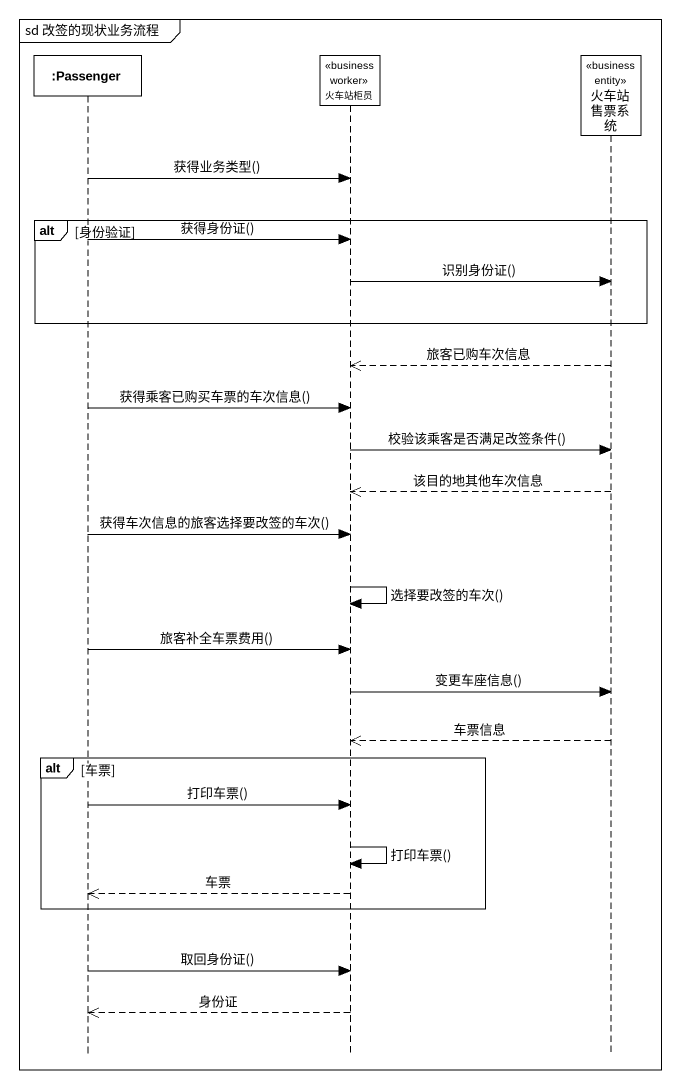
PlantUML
@startuml
mainframe sd 改签的现状业务流程
hide footbox
participant ":Passenger" as Passenger
participant 火车站柜员 <<business worker>>
participant 火车站售票系统 <<business entity>>

Passenger -> 火车站柜员 : 获得业务类型()
alt 身份验证
  Passenger -> 火车站柜员 : 获得身份证()
  火车站柜员 -> 火车站售票系统 : 识别身份证()
end
火车站售票系统 -->> 火车站柜员 : 旅客已购车次信息
Passenger -> 火车站柜员 : 获得乘客已购买车票的车次信息()
火车站柜员 -> 火车站售票系统 : 校验该乘客是否满足改签条件()
火车站售票系统 -->> 火车站柜员 : 该目的地其他车次信息
Passenger -> 火车站柜员 : 获得车次信息的旅客选择要改签的车次()
火车站柜员 -> 火车站柜员 : 选择要改签的车次()
Passenger -> 火车站柜员 : 旅客补全车票费用()
火车站柜员 -> 火车站售票系统 : 变更车座信息()
火车站售票系统 -->> 火车站柜员 : 车票信息
alt 车票
  Passenger -> 火车站柜员 : 打印车票()
  火车站柜员 -> 火车站柜员 : 打印车票()
  火车站柜员 -->> Passenger : 车票
end
Passenger -> 火车站柜员 : 取回身份证()
火车站柜员 -->> Passenger : 身份证
@enduml
